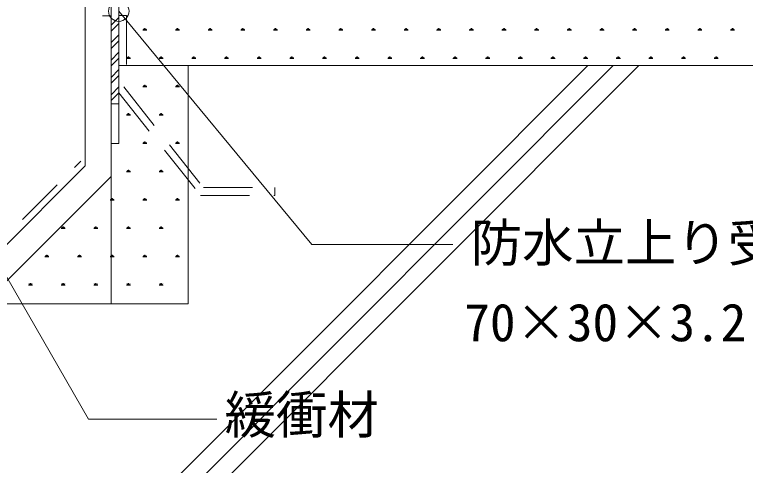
# Model space of a CAD drawing. Units: millimetres, scale not verified. Extents: x -1380 to 1380, y -955 to 955.
# Drawn here: x -22.1 to 262.1, y -532.1 to -357 of the extents above; entities that cross this region are included whole.
import ezdxf
from ezdxf.enums import TextEntityAlignment as Align

# ---------------------------------------------------------------- set-up
doc = ezdxf.new("R2010")
doc.units = ezdxf.units.MM
doc.header["$LTSCALE"] = 3
doc.linetypes.add('USER1', pattern=[9.525, 6.35, -3.175])
for name, color, linetype, lineweight in [('0-1_HATCH', 9, 'Continuous', 18), ('0-2_KUTAI', 3, 'Continuous', 18), ('0-3_BOUSUI', 1, 'Continuous', 18), ('0-4_MOJI', 7, 'Continuous', 18), ('0-5_TENSEN', 4, 'USER1', 18), ('0-6_BUHIN', 7, 'Continuous', 9)]:
    doc.layers.add(name, color=color, linetype=linetype, lineweight=lineweight)
doc.styles.add('ＭＳ ゴシック', font='')
doc.styles.get('ＭＳ ゴシック').set_extended_font_data('MS Gothic')

msp = doc.modelspace()

# ---------------------------------------------------------------- linework, layer by layer
at = {"layer": '0-1_HATCH'}
for p, q in [((15.443, -361.183), (18.443, -358.183)), ((15.443, -363.428), (18.443, -360.428)), ((27.781, -363.106), (29.369, -363.106)), ((28.175, -363.106), (27.921, -362.666)), ((28.376, -363.099), (28.376, -362.464)), ((28.575, -363.099), (28.575, -362.305)), ((28.773, -363.099), (28.773, -362.464)), ((28.97, -363.104), (29.224, -362.664)), ((40.481, -363.106), (42.069, -363.106)), ((40.875, -363.106), (40.621, -362.666)), ((41.076, -363.099), (41.076, -362.464)), ((41.275, -363.099), (41.275, -362.305)), ((41.473, -363.099), (41.473, -362.464)), ((41.67, -363.104), (41.924, -362.664)), ((53.181, -363.106), (54.769, -363.106)), ((53.575, -363.106), (53.321, -362.666)), ((53.776, -363.099), (53.776, -362.464)), ((53.975, -363.099), (53.975, -362.305)), ((54.173, -363.099), (54.173, -362.464)), ((54.37, -363.104), (54.624, -362.664)), ((65.881, -363.106), (67.469, -363.106)), ((66.275, -363.106), (66.021, -362.666)), ((66.476, -363.099), (66.476, -362.464)), ((66.675, -363.099), (66.675, -362.305)), ((66.873, -363.099), (66.873, -362.464)), ((67.07, -363.104), (67.324, -362.664)), ((78.581, -363.106), (80.169, -363.106)), ((78.975, -363.106), (78.721, -362.666)), ((79.176, -363.099), (79.176, -362.464)), ((79.375, -363.099), (79.375, -362.305)), ((79.573, -363.099), (79.573, -362.464)), ((79.77, -363.104), (80.024, -362.664)), ((91.281, -363.106), (92.869, -363.106)), ((91.675, -363.106), (91.421, -362.666)), ((91.876, -363.099), (91.876, -362.464)), ((92.075, -363.099), (92.075, -362.305)), ((92.273, -363.099), (92.273, -362.464)), ((92.47, -363.104), (92.724, -362.664)), ((103.981, -363.106), (105.569, -363.106)), ((104.375, -363.106), (104.121, -362.666)), ((104.576, -363.099), (104.576, -362.464)), ((104.775, -363.099), (104.775, -362.305)), ((104.973, -363.099), (104.973, -362.464)), ((105.17, -363.104), (105.424, -362.664)), ((116.681, -363.106), (118.269, -363.106)), ((117.075, -363.106), (116.821, -362.666)), ((117.276, -363.098), (117.276, -362.463)), ((117.475, -363.098), (117.475, -362.305)), ((117.673, -363.098), (117.673, -362.463)), ((117.87, -363.104), (118.124, -362.664)), ((129.381, -363.106), (130.969, -363.106)), ((129.775, -363.106), (129.521, -362.666)), ((129.976, -363.098), (129.976, -362.463)), ((130.175, -363.098), (130.175, -362.305)), ((130.373, -363.098), (130.373, -362.463)), ((130.57, -363.104), (130.824, -362.664)), ((142.081, -363.106), (143.669, -363.106)), ((142.475, -363.106), (142.221, -362.666)), ((142.676, -363.098), (142.676, -362.463)), ((142.875, -363.098), (142.875, -362.305)), ((143.073, -363.098), (143.073, -362.463)), ((143.27, -363.104), (143.524, -362.664)), ((154.781, -363.106), (156.369, -363.106)), ((155.175, -363.106), (154.921, -362.666)), ((155.376, -363.098), (155.376, -362.463)), ((155.575, -363.098), (155.575, -362.305)), ((155.773, -363.098), (155.773, -362.463)), ((155.97, -363.104), (156.224, -362.664)), ((167.481, -363.106), (169.069, -363.106)), ((167.875, -363.106), (167.621, -362.666)), ((168.076, -363.098), (168.076, -362.463)), ((168.275, -363.098), (168.275, -362.305)), ((168.473, -363.098), (168.473, -362.463)), ((168.67, -363.104), (168.924, -362.664)), ((180.181, -363.106), (181.769, -363.106)), ((180.575, -363.106), (180.321, -362.667)), ((180.776, -363.098), (180.776, -362.463)), ((180.975, -363.098), (180.975, -362.304)), ((181.173, -363.098), (181.173, -362.463)), ((181.37, -363.104), (181.624, -362.664)), ((192.881, -363.106), (194.469, -363.106)), ((193.275, -363.106), (193.021, -362.667)), ((193.476, -363.098), (193.476, -362.463)), ((193.675, -363.098), (193.675, -362.304)), ((193.873, -363.098), (193.873, -362.463)), ((194.07, -363.104), (194.324, -362.664)), ((205.581, -363.106), (207.169, -363.106)), ((205.975, -363.106), (205.721, -362.667)), ((206.176, -363.098), (206.176, -362.463)), ((206.375, -363.098), (206.375, -362.304)), ((206.573, -363.098), (206.573, -362.463)), ((206.77, -363.104), (207.024, -362.664)), ((218.281, -363.106), (219.869, -363.106)), ((218.675, -363.106), (218.421, -362.667)), ((218.876, -363.098), (218.876, -362.463)), ((219.075, -363.098), (219.075, -362.304)), ((219.273, -363.098), (219.273, -362.463)), ((219.47, -363.104), (219.724, -362.664)), ((230.981, -363.106), (232.569, -363.106)), ((231.375, -363.106), (231.121, -362.667)), ((231.576, -363.098), (231.576, -362.463)), ((231.775, -363.098), (231.775, -362.304)), ((231.973, -363.098), (231.973, -362.463)), ((232.17, -363.104), (232.424, -362.664)), ((243.681, -363.106), (245.269, -363.106)), ((244.075, -363.106), (243.821, -362.667)), ((244.276, -363.098), (244.276, -362.463)), ((244.475, -363.098), (244.475, -362.304)), ((244.673, -363.098), (244.673, -362.463)), ((244.87, -363.104), (245.124, -362.664)), ((256.381, -363.106), (257.969, -363.106)), ((256.775, -363.107), (256.521, -362.667)), ((256.976, -363.098), (256.976, -362.463)), ((257.175, -363.098), (257.175, -362.304)), ((257.373, -363.098), (257.373, -362.463)), ((257.57, -363.104), (257.824, -362.664)), ((15.443, -367.918), (18.443, -364.918)), ((15.443, -370.163), (18.443, -367.163)), ((15.443, -374.653), (18.443, -371.653)), ((15.443, -376.898), (18.443, -373.898)), ((21.443, -374.105), (23.019, -374.105)), ((21.825, -374.105), (21.571, -373.665)), ((22.026, -374.097), (22.026, -373.462)), ((22.225, -374.097), (22.225, -373.304)), ((22.423, -374.097), (22.423, -373.462)), ((22.62, -374.102), (22.874, -373.662)), ((34.131, -374.105), (35.719, -374.105)), ((34.525, -374.105), (34.271, -373.665)), ((34.726, -374.097), (34.726, -373.462)), ((34.925, -374.097), (34.925, -373.304)), ((35.123, -374.097), (35.123, -373.462)), ((35.32, -374.102), (35.574, -373.662)), ((46.831, -374.105), (48.419, -374.105)), ((47.225, -374.105), (46.971, -373.665)), ((47.426, -374.097), (47.426, -373.462)), ((47.625, -374.097), (47.625, -373.304)), ((47.823, -374.097), (47.823, -373.462)), ((48.02, -374.102), (48.274, -373.662)), ((59.531, -374.105), (61.119, -374.105)), ((59.925, -374.105), (59.671, -373.665)), ((60.126, -374.097), (60.126, -373.462)), ((60.325, -374.097), (60.325, -373.303)), ((60.523, -374.097), (60.523, -373.462)), ((60.72, -374.102), (60.974, -373.662)), ((72.231, -374.105), (73.819, -374.105)), ((72.625, -374.105), (72.371, -373.665)), ((72.826, -374.097), (72.826, -373.462)), ((73.025, -374.097), (73.025, -373.303)), ((73.223, -374.097), (73.223, -373.462)), ((73.42, -374.102), (73.674, -373.662)), ((84.931, -374.105), (86.519, -374.105)), ((85.325, -374.105), (85.071, -373.665)), ((85.526, -374.097), (85.526, -373.462)), ((85.725, -374.097), (85.725, -373.303)), ((85.923, -374.097), (85.923, -373.462)), ((86.12, -374.102), (86.374, -373.662)), ((97.631, -374.105), (99.219, -374.105)), ((98.025, -374.105), (97.771, -373.665)), ((98.226, -374.097), (98.226, -373.462)), ((98.425, -374.097), (98.425, -373.303)), ((98.623, -374.097), (98.623, -373.462)), ((98.82, -374.102), (99.074, -373.662)), ((110.331, -374.105), (111.919, -374.105)), ((110.725, -374.105), (110.471, -373.665)), ((110.926, -374.097), (110.926, -373.462)), ((111.125, -374.097), (111.125, -373.303)), ((111.323, -374.097), (111.323, -373.462)), ((111.52, -374.102), (111.774, -373.662)), ((123.031, -374.105), (124.619, -374.105)), ((123.425, -374.105), (123.171, -373.665)), ((123.626, -374.097), (123.626, -373.462)), ((123.825, -374.097), (123.825, -373.303)), ((124.023, -374.097), (124.023, -373.462)), ((124.22, -374.102), (124.474, -373.662)), ((135.731, -374.105), (137.319, -374.105)), ((136.125, -374.105), (135.871, -373.665)), ((136.326, -374.097), (136.326, -373.462)), ((136.525, -374.097), (136.525, -373.303)), ((136.723, -374.097), (136.723, -373.462)), ((136.92, -374.102), (137.174, -373.662)), ((148.431, -374.105), (150.019, -374.105)), ((148.825, -374.105), (148.571, -373.665)), ((149.026, -374.097), (149.026, -373.462)), ((149.225, -374.097), (149.225, -373.303)), ((149.423, -374.097), (149.423, -373.462)), ((149.62, -374.102), (149.874, -373.662)), ((161.131, -374.105), (162.719, -374.105)), ((161.525, -374.105), (161.271, -373.665)), ((161.726, -374.097), (161.726, -373.462)), ((161.925, -374.097), (161.925, -373.303)), ((162.123, -374.097), (162.123, -373.462)), ((162.32, -374.102), (162.574, -373.662)), ((173.831, -374.105), (175.419, -374.105)), ((174.225, -374.105), (173.971, -373.665)), ((174.426, -374.097), (174.426, -373.462)), ((174.625, -374.097), (174.625, -373.303)), ((174.823, -374.097), (174.823, -373.462)), ((175.02, -374.102), (175.274, -373.662)), ((186.531, -374.105), (188.119, -374.105)), ((186.925, -374.105), (186.671, -373.665)), ((187.126, -374.097), (187.126, -373.462)), ((187.325, -374.097), (187.325, -373.303)), ((187.523, -374.097), (187.523, -373.462)), ((187.72, -374.102), (187.974, -373.662)), ((199.231, -374.105), (200.819, -374.105)), ((199.625, -374.105), (199.371, -373.665)), ((199.826, -374.097), (199.826, -373.462)), ((200.025, -374.097), (200.025, -373.303)), ((200.223, -374.097), (200.223, -373.462)), ((200.42, -374.102), (200.674, -373.662)), ((211.931, -374.105), (213.519, -374.105)), ((212.325, -374.105), (212.071, -373.665)), ((212.526, -374.097), (212.526, -373.462)), ((212.725, -374.097), (212.725, -373.303)), ((212.923, -374.097), (212.923, -373.462)), ((213.12, -374.102), (213.374, -373.662)), ((224.631, -374.105), (226.219, -374.105)), ((225.025, -374.105), (224.771, -373.665)), ((225.226, -374.097), (225.226, -373.462)), ((225.425, -374.097), (225.425, -373.303)), ((225.623, -374.097), (225.623, -373.462)), ((225.82, -374.102), (226.074, -373.662)), ((237.331, -374.105), (238.919, -374.105)), ((237.725, -374.105), (237.471, -373.665)), ((237.926, -374.097), (237.926, -373.462)), ((238.125, -374.097), (238.125, -373.303)), ((238.323, -374.097), (238.323, -373.462)), ((238.52, -374.102), (238.774, -373.662)), ((250.031, -374.105), (251.619, -374.105)), ((250.425, -374.105), (250.171, -373.665)), ((250.626, -374.096), (250.626, -373.461)), ((250.825, -374.096), (250.825, -373.303)), ((251.023, -374.096), (251.023, -373.461)), ((251.22, -374.102), (251.474, -373.662)), ((-40.149, -617.863), (200.868, -376.847)), ((-30.249, -617.863), (210.767, -376.847)), ((-20.35, -617.863), (220.667, -376.847)), ((15.443, -381.389), (18.443, -378.389)), ((15.443, -383.634), (18.443, -380.634)), ((15.443, -388.124), (18.443, -385.124)), ((27.781, -385.103), (29.369, -385.103)), ((28.175, -385.103), (27.921, -384.663)), ((28.376, -385.096), (28.376, -384.461)), ((28.575, -385.096), (28.575, -384.302)), ((28.773, -385.096), (28.773, -384.461)), ((28.97, -385.101), (29.224, -384.661)), ((40.481, -385.103), (42.069, -385.103)), ((40.875, -385.103), (40.621, -384.663)), ((41.076, -385.096), (41.076, -384.461)), ((41.275, -385.096), (41.275, -384.302)), ((41.473, -385.096), (41.473, -384.461)), ((41.67, -385.101), (41.924, -384.661)), ((15.443, -390.369), (18.443, -387.369)), ((21.431, -396.102), (23.019, -396.102)), ((21.825, -396.102), (21.571, -395.662)), ((22.026, -396.094), (22.026, -395.459)), ((22.225, -396.094), (22.225, -395.301)), ((22.423, -396.094), (22.423, -395.459)), ((22.62, -396.099), (22.874, -395.659)), ((34.131, -396.102), (35.719, -396.102)), ((34.525, -396.102), (34.271, -395.662)), ((34.726, -396.094), (34.726, -395.459)), ((34.925, -396.094), (34.925, -395.301)), ((35.123, -396.094), (35.123, -395.459)), ((35.32, -396.099), (35.574, -395.659)), ((28.575, -407.093), (28.575, -406.299)), ((41.275, -407.093), (41.275, -406.299)), ((15.443, -407.1), (16.669, -407.1)), ((15.475, -407.1), (15.445, -407.047)), ((15.676, -407.093), (15.676, -407.047)), ((15.875, -407.093), (15.875, -407.047)), ((16.073, -407.093), (16.073, -407.047)), ((16.27, -407.098), (16.299, -407.047)), ((27.781, -407.1), (29.369, -407.1)), ((28.175, -407.1), (27.921, -406.66)), ((28.376, -407.093), (28.376, -406.458)), ((28.773, -407.093), (28.773, -406.458)), ((28.97, -407.098), (29.224, -406.658)), ((40.481, -407.1), (42.069, -407.1)), ((40.875, -407.1), (40.621, -406.66)), ((41.076, -407.093), (41.076, -406.458)), ((41.473, -407.093), (41.473, -406.458)), ((41.67, -407.098), (41.924, -406.658)), ((21.825, -418.099), (21.571, -417.659)), ((22.026, -418.091), (22.026, -417.456)), ((22.225, -418.091), (22.225, -417.298)), ((22.423, -418.091), (22.423, -417.456)), ((22.62, -418.096), (22.874, -417.656)), ((34.525, -418.099), (34.271, -417.659)), ((34.726, -418.091), (34.726, -417.456)), ((34.925, -418.091), (34.925, -417.298)), ((35.123, -418.091), (35.123, -417.456)), ((35.32, -418.096), (35.574, -417.656)), ((21.431, -418.099), (23.019, -418.099)), ((34.131, -418.099), (35.719, -418.099)), ((15.676, -429.09), (15.676, -428.455)), ((15.875, -429.09), (15.875, -428.296)), ((16.073, -429.09), (16.073, -428.455)), ((16.27, -429.095), (16.524, -428.655)), ((27.781, -429.097), (29.369, -429.097)), ((28.175, -429.097), (27.921, -428.657)), ((28.376, -429.09), (28.376, -428.455)), ((28.575, -429.09), (28.575, -428.296)), ((28.773, -429.09), (28.773, -428.455)), ((28.97, -429.095), (29.224, -428.655)), ((40.481, -429.097), (42.069, -429.097)), ((40.875, -429.097), (40.621, -428.657)), ((41.076, -429.09), (41.076, -428.455)), ((41.275, -429.09), (41.275, -428.296)), ((41.473, -429.09), (41.473, -428.455)), ((41.67, -429.095), (41.924, -428.655)), ((-3.969, -440.096), (-2.381, -440.096)), ((-3.575, -440.096), (-3.829, -439.656)), ((-3.374, -440.089), (-3.374, -439.454)), ((-3.175, -440.089), (-3.175, -439.295)), ((-2.977, -440.089), (-2.977, -439.454)), ((-2.78, -440.093), (-2.526, -439.653)), ((8.731, -440.096), (10.319, -440.096)), ((9.125, -440.096), (8.871, -439.656)), ((9.326, -440.089), (9.326, -439.454)), ((9.525, -440.089), (9.525, -439.295)), ((9.723, -440.089), (9.723, -439.454)), ((9.92, -440.093), (10.174, -439.653)), ((21.431, -440.096), (23.019, -440.096)), ((21.825, -440.096), (21.571, -439.656)), ((22.026, -440.089), (22.026, -439.454)), ((22.225, -440.089), (22.225, -439.295)), ((22.423, -440.089), (22.423, -439.454)), ((22.62, -440.093), (22.874, -439.653)), ((34.131, -440.096), (35.719, -440.096)), ((34.525, -440.096), (34.271, -439.656)), ((34.726, -440.088), (34.726, -439.453)), ((34.925, -440.088), (34.925, -439.295)), ((35.123, -440.088), (35.123, -439.453)), ((35.32, -440.093), (35.574, -439.653)), ((-10.319, -451.094), (-8.731, -451.094)), ((-9.925, -451.094), (-10.179, -450.654)), ((-9.724, -451.087), (-9.724, -450.452)), ((-9.525, -451.087), (-9.525, -450.293)), ((-9.327, -451.087), (-9.327, -450.452)), ((-9.13, -451.092), (-8.876, -450.652)), ((2.381, -451.094), (3.969, -451.094)), ((2.775, -451.094), (2.521, -450.654)), ((2.976, -451.087), (2.976, -450.452)), ((3.175, -451.087), (3.175, -450.293)), ((3.373, -451.087), (3.373, -450.452)), ((3.57, -451.092), (3.824, -450.652)), ((15.676, -451.087), (15.676, -450.452)), ((15.875, -451.087), (15.875, -450.293)), ((16.073, -451.087), (16.073, -450.452)), ((16.27, -451.092), (16.524, -450.652)), ((27.781, -451.094), (29.369, -451.094)), ((28.175, -451.094), (27.921, -450.655)), ((28.376, -451.087), (28.376, -450.452)), ((28.575, -451.087), (28.575, -450.293)), ((28.773, -451.087), (28.773, -450.452)), ((28.97, -451.092), (29.224, -450.652)), ((40.481, -451.094), (42.069, -451.094)), ((40.875, -451.094), (40.621, -450.655)), ((41.076, -451.087), (41.076, -450.452)), ((41.275, -451.087), (41.275, -450.293)), ((41.473, -451.087), (41.473, -450.452)), ((41.67, -451.092), (41.924, -450.652)), ((-16.669, -462.093), (-15.081, -462.093)), ((-16.275, -462.093), (-16.529, -461.653)), ((-16.074, -462.086), (-16.074, -461.451)), ((-15.875, -462.086), (-15.875, -461.292)), ((-15.677, -462.086), (-15.677, -461.451)), ((-15.48, -462.09), (-15.226, -461.65)), ((-3.969, -462.093), (-2.381, -462.093)), ((-3.575, -462.093), (-3.829, -461.653)), ((-3.374, -462.086), (-3.374, -461.451)), ((-3.175, -462.086), (-3.175, -461.292)), ((-2.977, -462.086), (-2.977, -461.451)), ((-2.78, -462.09), (-2.526, -461.65)), ((8.731, -462.093), (10.319, -462.093)), ((9.125, -462.093), (8.871, -461.653)), ((9.326, -462.086), (9.326, -461.451)), ((9.525, -462.086), (9.525, -461.292)), ((9.723, -462.086), (9.723, -461.451)), ((9.92, -462.09), (10.174, -461.65)), ((21.431, -462.093), (23.019, -462.093)), ((21.825, -462.093), (21.571, -461.653)), ((22.026, -462.086), (22.026, -461.451)), ((22.225, -462.086), (22.225, -461.292)), ((22.423, -462.086), (22.423, -461.451)), ((22.62, -462.09), (22.874, -461.65)), ((34.131, -462.093), (35.719, -462.093)), ((34.525, -462.093), (34.271, -461.653)), ((34.726, -462.086), (34.726, -461.451)), ((34.925, -462.086), (34.925, -461.292)), ((35.123, -462.086), (35.123, -461.451)), ((35.32, -462.09), (35.574, -461.65))]:
    msp.add_line(p, q, dxfattribs=at)
for points in [[(15.081, -429.097), (15.443, -429.097), (16.669, -429.097)], [(15.475, -429.097), (15.443, -429.042), (15.221, -428.657)], [(15.081, -451.094), (15.443, -451.094), (16.669, -451.094)], [(15.475, -451.094), (15.443, -451.039), (15.221, -450.654)]]:
    msp.add_lwpolyline(points, dxfattribs=at)
at = {"layer": '0-2_KUTAI'}
for p, q in [((18.443, -376.847), (457.49, -376.847)), ((18.443, -407.047), (18.443, -376.847)), ((45.443, -469.347), (45.443, -376.847)), ((15.443, -407.047), (18.443, -407.047)), ((-34.054, -469.347), (15.443, -419.849)), ((15.443, -469.347), (-676.957, -469.347))]:
    msp.add_line(p, q, dxfattribs=at)
msp.add_lwpolyline([(15.443, -407.047), (15.443, -469.347), (45.443, -469.347)], dxfattribs=at)
at = {"layer": '0-3_BOUSUI'}
for p, q in [((5.443, -353.313), (5.443, -415.707)), ((12.143, -357.526), (15.443, -357.526)), ((15.443, -391.662), (15.443, -407.1)), ((-38.196, -459.347), (5.443, -415.707))]:
    msp.add_line(p, q, dxfattribs=at)
at = {"layer": '0-4_MOJI'}
for points in [[(18.443, -355.656), (93.594, -446.285), (148.407, -446.322)], [(56.622, -514.168), (6.622, -514.168), (-40.164, -433.131)]]:
    msp.add_lwpolyline(points, dxfattribs=at)
msp.add_circle((18.443, -355.656), 4, dxfattribs=at)
at = {"layer": '0-5_TENSEN'}
for p, q in [((18.443, -357.369), (21.443, -357.369)), ((18.443, -357.369), (18.443, -387.369)), ((21.443, -357.369), (21.443, -384.369)), ((20.432, -385.123), (51.35, -424.237)), ((18.443, -387.369), (50.213, -427.237)), ((51.35, -424.237), (79.144, -424.237)), ((79.144, -424.237), (79.144, -427.237)), ((50.213, -427.237), (79.144, -427.237))]:
    msp.add_line(p, q, dxfattribs=at)
at = {"layer": '0-6_BUHIN'}
for p, q in [((18.443, -323.662), (18.443, -391.662)), ((15.443, -326.662), (15.443, -391.662)), ((18.443, -391.662), (15.443, -391.662))]:
    msp.add_line(p, q, dxfattribs=at)
at = {"layer": '0-6_BUHIN', "linetype": 'USER1'}
msp.add_line((-39.232, -456.847), (3.676, -413.939), dxfattribs=at)

# ---------------------------------------------------------------- texts
at = {"layer": '0-4_MOJI', "style": 'ＭＳ ゴシック'}
for s, p in [('\u3000防水立上り受け（工場溶接）', (135.312, -457.359)), ('70×30×3.2', (152.824, -488.284)), ('緩衝材', (59.622, -524.168))]:
    msp.add_text(s, height=14.66, dxfattribs=at).set_placement(p, align=Align.BOTTOM_LEFT)

doc.saveas('drawing.dxf')
